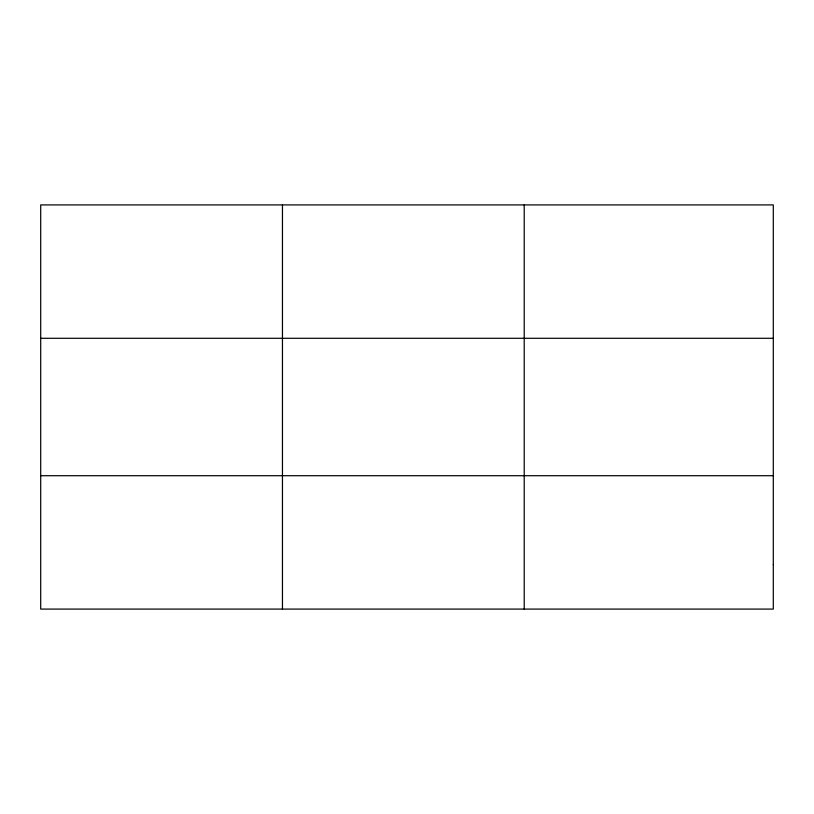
<?xml version="1.0" encoding="UTF-8"?>
<svg xmlns="http://www.w3.org/2000/svg" width="814" height="814" viewBox="0 0 814 814"><rect width="100%" height="100%" fill="white"/><g stroke="black" fill="none" stroke-linecap="round" stroke-linejoin="round"><path stroke-width="1.22" d="M282.458 609.086L282.458 204.914M524.216 609.086L524.216 204.914M40.7 338.288L773.3 338.288M40.7 475.712L773.3 475.712M773.3 564.621L773.3 609.086L40.7 609.086L40.7 204.914L773.3 204.914L773.3 564.621"/></g></svg>
